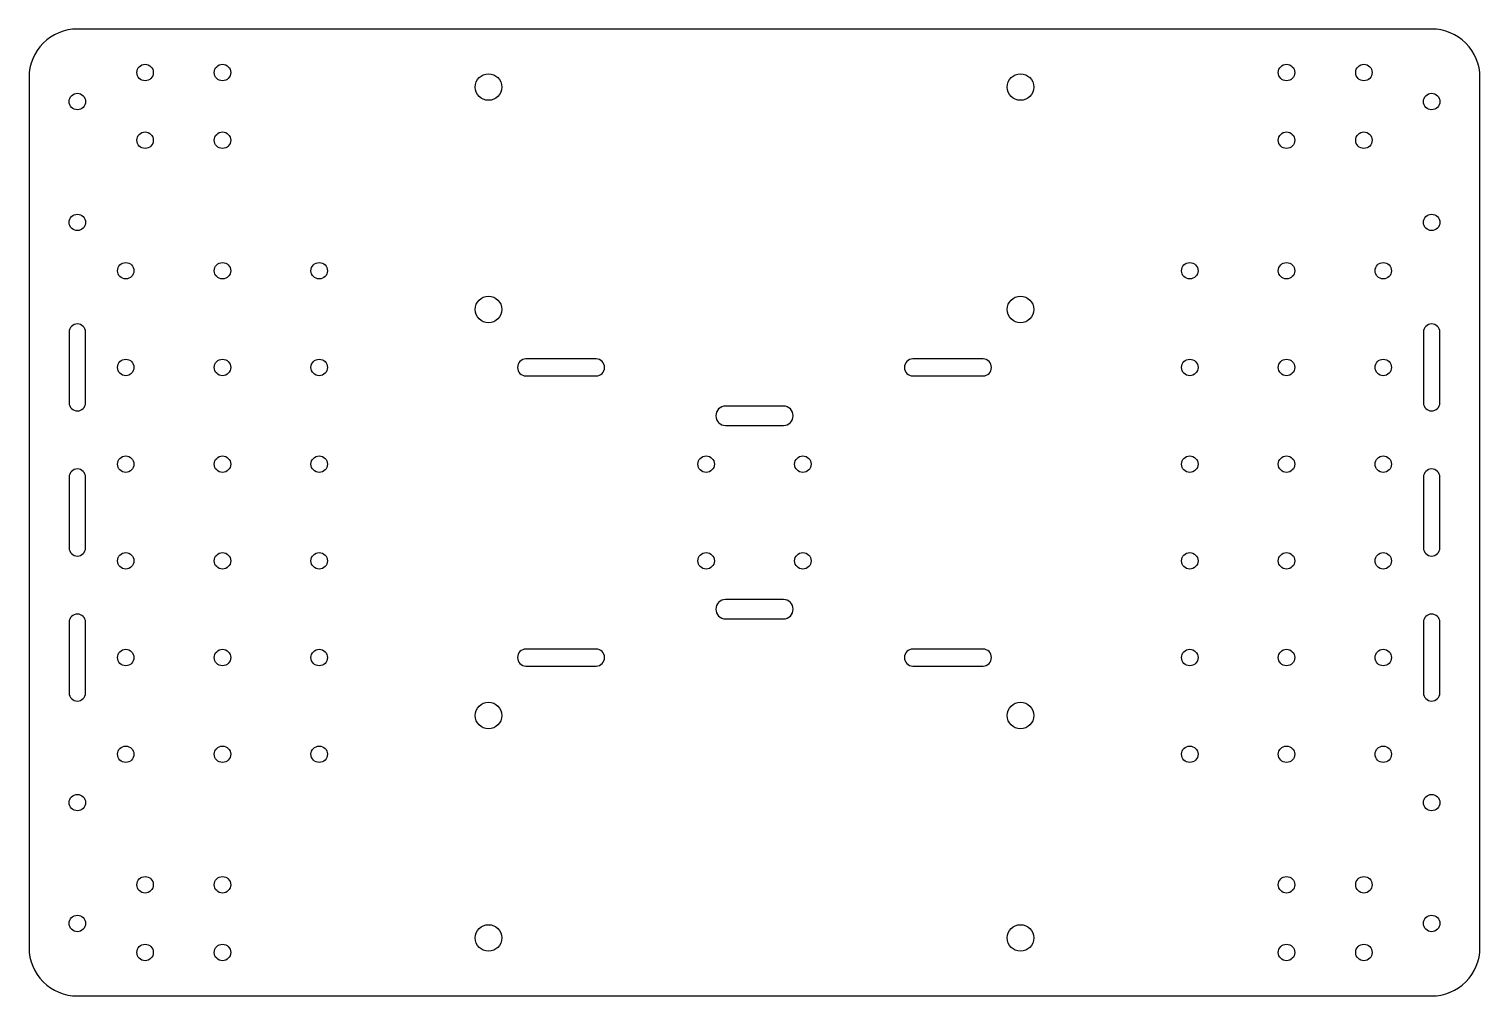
# Model space of a CAD drawing. Header units: millimetres. Extents: x -150 to 150, y -100 to 100.
import ezdxf

# ---------------------------------------------------------------- set-up
doc = ezdxf.new("R2010")
doc.units = ezdxf.units.MM
for name, color, linetype in [('CUT_BASE_M5', 7, 'Continuous'), ('CUT_BATTERY_STRAP', 7, 'Continuous'), ('CUT_BOARD_M3', 7, 'Continuous'), ('CUT_IMU_M3', 7, 'Continuous'), ('CUT_OUTLINE', 7, 'Continuous'), ('CUT_SENSOR_M3', 7, 'Continuous'), ('CUT_SIDE_M3', 7, 'Continuous'), ('CUT_WHEELSET_DIRECT_M3', 7, 'Continuous'), ('CUT_WIRE', 7, 'Continuous')]:
    doc.layers.add(name, color=color, linetype=linetype)

msp = doc.modelspace()

# ---------------------------------------------------------------- linework, layer by layer
at = {"layer": 'CUT_BASE_M5'}
for centre in [(-55, 88), (55, 88), (-55, 42), (55, 42), (-55, -42), (55, -42), (-55, -88), (55, -88)]:
    msp.add_circle(centre, 2.75, dxfattribs=at)
at = {"layer": 'CUT_BATTERY_STRAP'}
for points in [[(-47.25, 28.25), (-32.75, 28.25, 1), (-32.75, 31.75), (-47.25, 31.75, 1)], [(32.75, 28.25), (47.25, 28.25, 1), (47.25, 31.75), (32.75, 31.75, 1)], [(-47.25, -31.75), (-32.75, -31.75, 1), (-32.75, -28.25), (-47.25, -28.25, 1)], [(32.75, -31.75), (47.25, -31.75, 1), (47.25, -28.25), (32.75, -28.25, 1)]]:
    msp.add_lwpolyline(points, format="xyb", close=True, dxfattribs=at)
at = {"layer": 'CUT_BOARD_M3'}
for centre in [(-130, 50), (-110, 50), (-90, 50), (90, 50), (110, 50), (130, 50), (-130, 30), (-110, 30), (-90, 30), (90, 30), (110, 30), (130, 30), (-130, 10), (-110, 10), (-90, 10), (90, 10), (110, 10), (130, 10), (-130, -10), (-110, -10), (-90, -10), (90, -10), (110, -10), (130, -10), (-130, -30), (-110, -30), (-90, -30), (90, -30), (110, -30), (130, -30), (-130, -50), (-110, -50), (-90, -50), (90, -50), (110, -50), (130, -50)]:
    msp.add_circle(centre, 1.7, dxfattribs=at)
at = {"layer": 'CUT_IMU_M3'}
for centre in [(-10, 10), (10, 10), (-10, -10), (10, -10)]:
    msp.add_circle(centre, 1.7, dxfattribs=at)
at = {"layer": 'CUT_OUTLINE'}
msp.add_lwpolyline([(-140, -100), (140, -100, 0.414214), (150, -90), (150, 90, 0.414214), (140, 100), (-140, 100, 0.414214), (-150, 90), (-150, -90, 0.414214)], format="xyb", close=True, dxfattribs=at)
at = {"layer": 'CUT_SENSOR_M3'}
for points in [[(-138.3, 22.7), (-138.3, 37.3, 1), (-141.7, 37.3), (-141.7, 22.7, 1)], [(141.7, 22.7), (141.7, 37.3, 1), (138.3, 37.3), (138.3, 22.7, 1)], [(-138.3, -7.3), (-138.3, 7.3, 1), (-141.7, 7.3), (-141.7, -7.3, 1)], [(141.7, -7.3), (141.7, 7.3, 1), (138.3, 7.3), (138.3, -7.3, 1)], [(-138.3, -37.3), (-138.3, -22.7, 1), (-141.7, -22.7), (-141.7, -37.3, 1)], [(141.7, -37.3), (141.7, -22.7, 1), (138.3, -22.7), (138.3, -37.3, 1)]]:
    msp.add_lwpolyline(points, format="xyb", close=True, dxfattribs=at)
at = {"layer": 'CUT_SIDE_M3'}
for centre in [(-140, 85), (140, 85), (-140, 60), (140, 60), (-140, -60), (140, -60), (-140, -85), (140, -85)]:
    msp.add_circle(centre, 1.7, dxfattribs=at)
at = {"layer": 'CUT_WHEELSET_DIRECT_M3'}
for centre in [(-126, 91), (-110, 91), (110, 91), (126, 91), (-126, 77), (-110, 77), (110, 77), (126, 77), (-126, -77), (-110, -77), (110, -77), (126, -77), (-126, -91), (-110, -91), (110, -91), (126, -91)]:
    msp.add_circle(centre, 1.7, dxfattribs=at)
at = {"layer": 'CUT_WIRE'}
for points in [[(-6, 18), (6, 18, 1), (6, 22), (-6, 22, 1)], [(-6, -22), (6, -22, 1), (6, -18), (-6, -18, 1)]]:
    msp.add_lwpolyline(points, format="xyb", close=True, dxfattribs=at)

doc.saveas('drawing.dxf')
